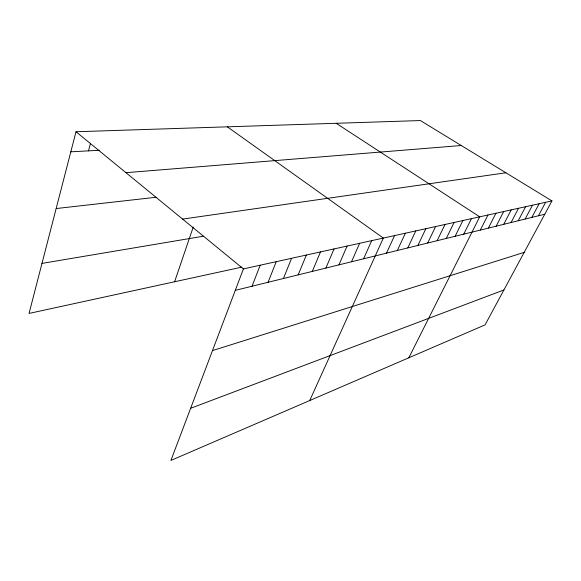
<?xml version="1.0" encoding="UTF-8"?>
<svg xmlns="http://www.w3.org/2000/svg" width="581" height="581" viewBox="0 0 581 581"><rect width="100%" height="100%" fill="white"/><g stroke="black" fill="none" stroke-linecap="round" stroke-linejoin="round"><path stroke-width="0.87" d="M551.95 200.91L243.41 268.909L170.901 460.442L485.077 324.873L551.95 200.91L420.375 120.557L76.009 131.749L29.05 313.435L241.878 267.122M88.472 150.864L90.542 143.158M174.598 281.763L193.212 227.098M252.038 286.237L260.186 265.212M268.066 282.293L276.236 261.675M283.426 278.517L291.611 258.284M298.155 274.893L306.347 255.037M312.295 271.414L320.48 251.922M325.876 268.073L334.053 248.929M338.934 264.863L347.097 246.053M351.498 261.77L359.639 243.294M363.597 258.792L371.709 240.628M309.724 400.541L383.344 238.072L227.345 126.825M386.488 253.163L394.55 235.603M397.331 250.491L405.356 233.221M407.797 247.92L415.785 230.918M417.906 245.429L425.858 228.696M427.681 243.025L435.59 226.554M437.13 240.701L445.002 224.484M446.273 238.45L454.102 222.472M455.126 236.278L462.912 220.533M463.703 234.165L471.438 218.652M408.821 357.78L479.703 216.829L336.174 123.288M480.32 230.076L487.96 215.014M488.36 228.101L495.949 213.249M496.159 226.183L503.698 211.542M503.727 224.317L511.215 209.886M511.069 222.516L518.506 208.281M518.201 220.758L525.587 206.72M525.13 219.052L532.465 205.202M531.862 217.396L539.146 203.735M538.405 215.791L545.639 202.304M190.648 408.283L503.916 289.948M212.486 350.604L524.193 252.357M235.29 290.355L544.767 214.222M41.985 263.396L203.285 236.227M182.623 219.095L505.891 172.782M56.161 208.55L156.035 197.264M125.975 172.688L461.234 145.511M70.824 151.815L99.206 150.283M76.009 131.749L243.41 268.909"/></g></svg>
